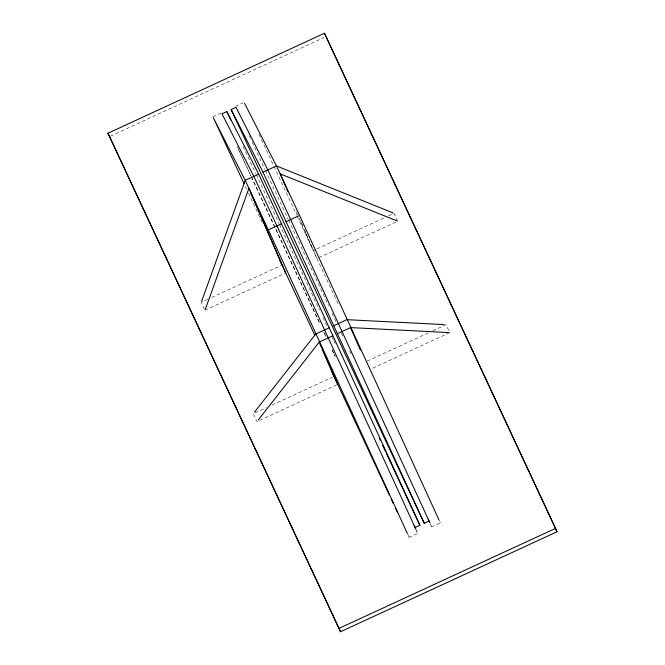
<?xml version="1.0" encoding="UTF-8"?>
<svg xmlns="http://www.w3.org/2000/svg" width="665" height="665" viewBox="0 0 665 665"><rect width="100%" height="100%" fill="white"/><g stroke="black" fill="none" stroke-linecap="round" stroke-linejoin="round"><path stroke-width="0.5" stroke-dasharray="3.33 2.49" d="M110.39 136.184L324.046 37.506M212.867 116.816L221.478 112.834M235.485 106.367L243.232 102.792M207.846 299.283L201.271 302.317L204.554 309.358M211.603 297.546L281.096 265.451M316.083 249.292L313.265 250.597L298.793 217.297M317.022 248.86L384.644 217.63M388.402 215.892L394.037 213.29L397.728 221.212M204.97 310.239L284.795 273.373M395.85 222.085L316.964 258.519L309.516 241.395M255.144 412.857L266.416 407.653M272.051 405.051L332.151 377.288M367.138 361.128L429.125 332.508M432.882 330.771L446.032 324.695L449.723 332.616L370.837 369.05M336.789 384.777L256.964 421.643L253.265 413.721M409.141 537.337L407.836 534.51L409.141 537.337L417.753 533.363L416.448 530.529L417.753 533.363M431.751 526.896L430.455 524.062L431.751 526.896L440.363 522.914L438.634 519.141L440.363 522.914M447.661 332.517L449.723 332.616M259.026 134.38L273.515 165.427M273.955 166.366L296.79 215.285M297.222 216.225L338.942 305.601M249.092 135.535L250.414 138.353M252.168 142.119L264.903 169.4M265.368 170.323L288.169 219.259M288.627 220.157L328.56 305.717M332.076 313.24L336.033 321.81M341.286 332.982L343.497 337.803M349.64 350.97L350.962 353.797M243.049 146.342L255.776 173.607M256.216 174.546L279.034 223.44M279.475 224.379L319.408 309.948M322.924 317.463L326.872 325.933M332.134 337.213L333.456 340.031M333.888 340.97L335.21 343.797M250.929 175.843L237.33 146.699L250.904 175.868M251.37 176.782L319.391 322.525M324.653 333.805L325.975 336.631M332.118 349.79L333.431 352.616M333.872 353.556L335.185 356.374M251.337 176.807L319.4 322.625M323.788 332.035L325.983 336.739M332.134 349.906L335.202 356.498M245.36 186.433L246.673 189.251M248.436 193.016L262.043 222.185M301.245 222.368L302.492 225.219M304.553 229.982L305.8 232.833M306.208 233.781L309.109 240.439M296.307 211.595L298.377 216.349"/><path stroke-width="1" d="M201.62 301.345L245.227 180.356L258.685 174.139L419.906 525.267L415.06 527.503L414.179 525.624M205.319 309.267L248.926 188.278L285.734 272.941M254.537 412.101L315.626 334.088L329.092 327.878M258.236 420.022L319.325 342.01L332.783 335.8M107.979 133.233L324.462 33.25L555.549 528.384L557.021 531.767L340.538 631.75L107.979 133.233L340.538 631.75M258.685 174.139L226.815 111.554L221.969 113.79L253.839 176.375L276.948 225.892L416.016 529.589M428.177 519.157L429.058 521.036L424.212 523.272L231.121 109.559L235.967 107.323L267.837 169.908L430.014 523.122M231.121 109.559L262.991 172.152L276.457 165.934L393.073 212.908M407.404 533.563L268.336 229.866L281.794 223.648M424.212 523.272L286.1 221.661L299.566 215.443L276.457 165.934L244.562 103.316M333.398 325.883L346.856 319.666L443.962 324.595M337.097 333.805L350.555 327.587L447.661 332.517M339.067 628.359L555.549 528.384M396.764 220.83L280.156 173.856L285.942 187.173M557.021 531.767L324.462 33.25M438.634 519.141L299.566 215.443M262.991 172.152L286.1 221.661M226.815 111.554L230.763 120.016M379.532 438.759L380.405 440.637M382.599 445.342L385.675 451.926M386.556 453.804L419.906 525.267M268.336 229.866L245.227 180.356L213.332 117.738L244.038 183.607M279.608 259.816L314.736 335.077M331.419 370.821L389.382 495.001M391.136 498.767L393.331 503.471M395.525 508.176L397.279 511.942M350.555 327.587L360.372 350.164M286.773 189.076L288.012 191.927M319.325 342.01L337.729 384.345M320.123 344.437L320.946 346.324M322.168 349.142L334.029 376.423M251.013 193.673L282.035 265.019"/></g></svg>
